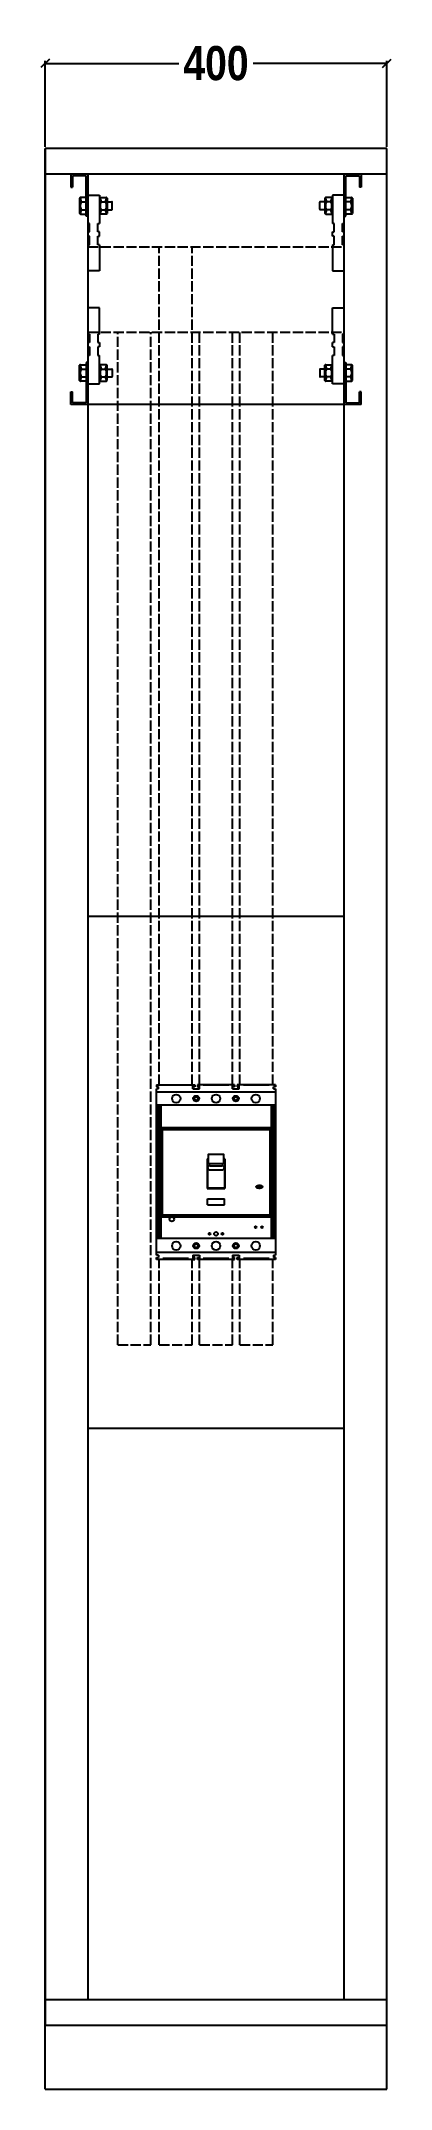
# Model space of a CAD drawing. Header units: millimetres. Extents: x -5 to 405, y -75 to 2326.
import ezdxf

# ---------------------------------------------------------------- set-up
doc = ezdxf.new("R2010")
doc.units = ezdxf.units.MM
doc.header["$MEASUREMENT"] = 0
doc.linetypes.add('ACAD_ISO02W100', pattern=[15, 12, -3])
doc.styles.add('ANB', font='ARIALNB.TTF')
doc.dimstyles.new('ARULLAIYA', dxfattribs={"dimtxt": 20, "dimasz": 10, "dimexe": 3, "dimexo": 2, "dimgap": 7, "dimtad": 0, "dimdec": 0, "dimzin": 0, "dimdsep": 46, "dimtxsty": 'ANB', "dimblk": 'OBLIQUE', "dimcen": 0.09, "dimadec": 0, "dimazin": 0, "dimtfac": 1, "dimtdec": 0, "dimtofl": 0, "dimtmove": 0, "dimatfit": 3, "dimldrblk": 'OBLIQUE', "dimfxl": 1, "dimtolj": 1, "dimtzin": 0, "dimarcsym": 1})

# ---------------------------------------------------------------- blocks, each defined once
blk = doc.blocks.new('_Oblique')
at = {"color": 0, "linetype": 'ByBlock', "lineweight": -2}
blk.add_line((-0.5, -0.5), (0.5, 0.5), dxfattribs=at)
blk = doc.blocks.new('*D1')
at = {"color": 0, "lineweight": -2, "transparency": 16777216}
for p, q in [((0, 2202), (0, 2303)), ((0, 2300), (156.3, 2300)), ((400, 2300), (243.7, 2300)), ((400, 2202), (400, 2303))]:
    blk.add_line(p, q, dxfattribs=at)
at = {"layer": 'Defpoints', "color": 0, "transparency": 16777216}
for p in [(400, 2300), (0, 2200), (400, 2200)]:
    blk.add_point(p, dxfattribs=at)
at = {"color": 0, "lineweight": -2, "transparency": 16777216, "xscale": 10, "yscale": 10, "zscale": 10, "rotation": 180}
blk.add_blockref('_Oblique', (0, 2300), dxfattribs=at)
at = {"color": 0, "lineweight": -2, "transparency": 16777216, "xscale": 10, "yscale": 10, "zscale": 10}
blk.add_blockref('_Oblique', (400, 2300), dxfattribs=at)
at = {"color": 0, "transparency": 16777216, "insert": (200, 2300), "char_height": 40, "attachment_point": 5, "style": 'ANB'}
blk.add_mtext('\\A1;400', dxfattribs=at)
blk = doc.blocks.new('*D2')
at = {"color": 0, "lineweight": -2, "transparency": 16777216}
for p, q in [((0, 2202), (0, 2303)), ((0, 2300), (156.3, 2300)), ((400, 2300), (243.7, 2300)), ((400, 2202), (400, 2303))]:
    blk.add_line(p, q, dxfattribs=at)
at = {"layer": 'Defpoints', "color": 0, "transparency": 16777216}
for p in [(400, 2300), (0, 2200), (400, 2200)]:
    blk.add_point(p, dxfattribs=at)
at = {"color": 0, "lineweight": -2, "transparency": 16777216, "xscale": 10, "yscale": 10, "zscale": 10, "rotation": 180}
blk.add_blockref('_Oblique', (0, 2300), dxfattribs=at)
at = {"color": 0, "lineweight": -2, "transparency": 16777216, "xscale": 10, "yscale": 10, "zscale": 10}
blk.add_blockref('_Oblique', (400, 2300), dxfattribs=at)
at = {"color": 0, "transparency": 16777216, "insert": (200, 2300), "char_height": 40, "attachment_point": 5, "style": 'ANB'}
blk.add_mtext('\\A1;400', dxfattribs=at)

msp = doc.modelspace()

# ---------------------------------------------------------------- hatches: boundary and pattern name
h = msp.add_hatch()
h.set_pattern_fill('ANSI31', color=256)
h.set_pattern_definition([(45, (-102394.07841, 19637.47218), (-0.08838834765, 0.08838834765), [])])
edge = h.paths.add_edge_path()
edge.add_line((250.8, 982.8), (249.8, 984.1))
edge.add_line((249.8, 984.1), (248.8, 981.8))
edge.add_ellipse((250.8, 982.8), major_axis=(3.15, 0), ratio=0.431137, start_angle=230.5474, end_angle=241.194)
edge.add_line((249.3, 981.6), (249.9, 983.1))
edge.add_line((249.9, 983.1), (250.8, 982))
edge.add_line((250.8, 982), (251.7, 983.1))
edge.add_line((251.7, 983.1), (252.3, 981.6))
edge.add_ellipse((250.8, 982.8), major_axis=(3.15, 0), ratio=0.431137, start_angle=298.806, end_angle=309.4526)
edge.add_line((252.8, 981.8), (251.8, 984.1))
edge.add_line((251.8, 984.1), (250.8, 982.8))

# ---------------------------------------------------------------- linework, layer by layer
for p, q in [((400, 2200), (0, 2200)), ((0, 2200), (0, 0)), ((400, 2200), (0, 2200)), ((0, 2200), (0, 0)), ((0, -75), (0, 2200)), ((400, -75), (400, 2200)), ((400, 2170), (0, 2170)), ((30, 2170), (30, 2155)), ((48, 2168), (32, 2168)), ((32, 2168), (32, 2155)), ((48, 2120.8), (48, 2168)), ((50, 2170), (50, 30)), ((50, 2170), (50, 30)), ((350, 30), (350, 2170)), ((352, 2120.8), (352, 2168)), ((352, 2168), (368, 2168)), ((368, 2168), (368, 2155)), ((370, 2170), (370, 2155)), ((30, 2155), (32, 2155)), ((41, 2142.5), (40.2, 2141.9)), ((40.2, 2141.9), (40.2, 2124)), ((40.9, 2142.2), (40.9, 2123.8)), ((48, 2142.7), (41.4, 2142.7)), ((42, 2137.6), (50, 2137.6)), ((50, 2145.6), (63.5, 2145.6)), ((63.5, 2145.6), (63.5, 2112.4)), ((64.3, 2142.5), (63.5, 2141.9)), ((63.5, 2137.6), (78, 2137.6)), ((64.2, 2142.2), (64.2, 2123.8)), ((64.7, 2142.7), (71.3, 2142.7)), ((71.7, 2142.5), (72.4, 2141.9)), ((71.8, 2142.2), (71.8, 2123.8)), ((72.4, 2141.9), (72.4, 2124)), ((336.5, 2137.6), (322, 2137.6)), ((328.3, 2142.5), (327.6, 2141.9)), ((327.6, 2141.9), (327.6, 2124)), ((328.2, 2142.2), (328.2, 2123.8)), ((335.3, 2142.7), (328.7, 2142.7)), ((335.7, 2142.5), (336.5, 2141.9)), ((335.8, 2142.2), (335.8, 2123.8)), ((336.5, 2145.6), (336.5, 2112.4)), ((350, 2145.6), (336.5, 2145.6)), ((358, 2137.6), (350, 2137.6)), ((352, 2142.7), (358.6, 2142.7)), ((359, 2142.5), (359.8, 2141.9)), ((359.1, 2142.2), (359.1, 2123.8)), ((359.8, 2141.9), (359.8, 2124)), ((370, 2155), (368, 2155)), ((41, 2123.4), (40.2, 2124)), ((41.4, 2123.3), (48, 2123.3)), ((42, 2128.4), (50, 2128.4)), ((50, 2120.8), (48, 2120.8)), ((63.5, 2128.4), (78, 2128.4)), ((64.3, 2123.4), (63.5, 2124)), ((71.3, 2123.3), (64.7, 2123.3)), ((71.7, 2123.4), (72.4, 2124)), ((78.5, 2128.9), (78.5, 2137.1)), ((321.5, 2128.9), (321.5, 2137.1)), ((336.5, 2128.4), (322, 2128.4)), ((328.3, 2123.4), (327.6, 2124)), ((328.7, 2123.3), (335.3, 2123.3)), ((335.7, 2123.4), (336.5, 2124)), ((358, 2128.4), (350, 2128.4)), ((350, 2120.8), (352, 2120.8)), ((358.6, 2123.3), (352, 2123.3)), ((359, 2123.4), (359.8, 2124)), ((52, 2112.4), (50, 2112.4)), ((50, 2102.4), (52, 2102.4)), ((52, 2097.4), (50, 2097.4)), ((52, 2102.4), (52, 2112.4)), ((52, 2087.4), (52, 2097.4)), ((61.5, 2102.4), (61.5, 2112.4)), ((61.5, 2112.4), (63.5, 2112.4)), ((63.5, 2102.4), (61.5, 2102.4)), ((61.5, 2087.4), (61.5, 2097.4)), ((61.5, 2097.4), (63.5, 2097.4)), ((63.5, 2097.4), (63.5, 2102.4)), ((338.5, 2112.4), (336.5, 2112.4)), ((336.5, 2097.4), (336.5, 2102.4)), ((336.5, 2102.4), (338.5, 2102.4)), ((338.5, 2097.4), (336.5, 2097.4)), ((338.5, 2102.4), (338.5, 2112.4)), ((338.5, 2087.4), (338.5, 2097.4)), ((348, 2102.4), (348, 2112.4)), ((348, 2112.4), (350, 2112.4)), ((350, 2102.4), (348, 2102.4)), ((348, 2087.4), (348, 2097.4)), ((348, 2097.4), (350, 2097.4)), ((50, 2087.4), (52, 2087.4)), ((63.5, 2087.4), (61.5, 2087.4)), ((63.5, 2087.4), (63.5, 2056.7)), ((336.5, 2087.4), (336.5, 2056.7)), ((336.5, 2087.4), (338.5, 2087.4)), ((350, 2087.4), (348, 2087.4)), ((63.5, 2056.7), (50, 2056.7)), ((336.5, 2056.7), (350, 2056.7)), ((63.5, 2013.3), (50, 2013.3)), ((63.5, 1982.6), (63.5, 2013.3)), ((336.5, 1982.6), (336.5, 2013.3)), ((336.5, 2013.3), (350, 2013.3)), ((50, 1982.6), (52, 1982.6)), ((52, 1972.6), (50, 1972.6)), ((52, 1982.6), (52, 1972.6)), ((63.5, 1982.6), (61.5, 1982.6)), ((61.5, 1982.6), (61.5, 1972.6)), ((61.5, 1972.6), (63.5, 1972.6)), ((63.5, 1972.6), (63.5, 1967.6)), ((336.5, 1982.6), (338.5, 1982.6)), ((336.5, 1967.6), (336.5, 1972.6)), ((338.5, 1972.6), (336.5, 1972.6)), ((338.5, 1982.6), (338.5, 1972.6)), ((350, 1982.6), (348, 1982.6)), ((348, 1982.6), (348, 1972.6)), ((348, 1972.6), (350, 1972.6)), ((41, 1946.6), (40.2, 1946)), ((40.2, 1928.1), (40.2, 1946)), ((40.9, 1927.8), (40.9, 1946.2)), ((41.4, 1946.7), (48, 1946.7)), ((48, 1949.2), (48, 1902)), ((50, 1949.2), (48, 1949.2)), ((50, 1967.6), (52, 1967.6)), ((52, 1957.6), (50, 1957.6)), ((52, 1967.6), (52, 1957.6)), ((63.5, 1967.6), (61.5, 1967.6)), ((61.5, 1967.6), (61.5, 1957.6)), ((61.5, 1957.6), (63.5, 1957.6)), ((63.5, 1924.4), (63.5, 1957.6)), ((64.3, 1946.6), (63.5, 1946)), ((64.2, 1927.8), (64.2, 1946.2)), ((71.3, 1946.7), (64.7, 1946.7)), ((71.7, 1946.6), (72.4, 1946)), ((71.8, 1927.8), (71.8, 1946.2)), ((72.4, 1928.1), (72.4, 1946)), ((328.3, 1946.6), (327.6, 1946)), ((327.6, 1928.1), (327.6, 1946)), ((328.2, 1927.8), (328.2, 1946.2)), ((328.7, 1946.7), (335.3, 1946.7)), ((335.7, 1946.6), (336.5, 1946)), ((335.8, 1927.8), (335.8, 1946.2)), ((336.5, 1967.6), (338.5, 1967.6)), ((336.5, 1924.4), (336.5, 1957.6)), ((338.5, 1957.6), (336.5, 1957.6)), ((338.5, 1967.6), (338.5, 1957.6)), ((350, 1967.6), (348, 1967.6)), ((348, 1967.6), (348, 1957.6)), ((348, 1957.6), (350, 1957.6)), ((350, 1949.2), (352, 1949.2)), ((352, 1949.2), (352, 1902)), ((358.6, 1946.7), (352, 1946.7)), ((359, 1946.6), (359.8, 1946)), ((359.1, 1927.8), (359.1, 1946.2)), ((359.8, 1928.1), (359.8, 1946)), ((41, 1927.5), (40.2, 1928.1)), ((48, 1927.3), (41.4, 1927.3)), ((42, 1941.6), (50, 1941.6)), ((42, 1932.4), (50, 1932.4)), ((50, 1924.4), (63.5, 1924.4)), ((63.5, 1941.6), (78, 1941.6)), ((63.5, 1932.4), (78, 1932.4)), ((64.3, 1927.5), (63.5, 1928.1)), ((64.7, 1927.3), (71.3, 1927.3)), ((71.7, 1927.5), (72.4, 1928.1)), ((78.5, 1941.1), (78.5, 1932.9)), ((321.5, 1941.1), (321.5, 1932.9)), ((336.5, 1941.6), (322, 1941.6)), ((336.5, 1932.4), (322, 1932.4)), ((328.3, 1927.5), (327.6, 1928.1)), ((335.3, 1927.3), (328.7, 1927.3)), ((335.7, 1927.5), (336.5, 1928.1)), ((350, 1924.4), (336.5, 1924.4)), ((358, 1941.6), (350, 1941.6)), ((358, 1932.4), (350, 1932.4)), ((352, 1927.3), (358.6, 1927.3)), ((359, 1927.5), (359.8, 1928.1)), ((30, 1900), (30, 1915)), ((30, 1915), (32, 1915)), ((50, 1900), (30, 1900)), ((32, 1902), (32, 1915)), ((48, 1902), (32, 1902)), ((350, 1900), (50, 1900)), ((370, 1900), (350, 1900)), ((352, 1902), (368, 1902)), ((368, 1902), (368, 1915)), ((370, 1915), (368, 1915)), ((370, 1900), (370, 1915)), ((50, 1300), (350, 1300)), ((130.3, 1102.5), (175.2, 1102.5)), ((130.3, 1102.5), (130.3, 1100)), ((130.3, 1100), (132.8, 1100)), ((130.3, 902.5), (130.3, 1097.5)), ((132.8, 1097.5), (130.3, 1097.5)), ((130.3, 1094), (269.8, 1094)), ((132.8, 1097.5), (132.8, 1100)), ((137.8, 1102.5), (167.8, 1102.5)), ((172.8, 1097.5), (172.8, 1102.5)), ((175.2, 1100), (172.8, 1100)), ((172.8, 1097.5), (180.8, 1097.5)), ((175.2, 1102.5), (175.2, 1100)), ((221.8, 1102.5), (178.2, 1102.5)), ((178.2, 1102.5), (178.2, 1100)), ((178.2, 1100), (180.8, 1100)), ((180.8, 1097.5), (180.8, 1102.5)), ((185, 1102.5), (215, 1102.5)), ((219.3, 1097.5), (219.3, 1102.5)), ((221.8, 1100), (219.3, 1100)), ((219.3, 1097.5), (227.3, 1097.5)), ((221.8, 1102.5), (221.8, 1100)), ((269.8, 1102.5), (224.8, 1102.5)), ((224.8, 1102.5), (224.8, 1100)), ((224.8, 1100), (227.3, 1100)), ((227.3, 1097.5), (227.3, 1102.5)), ((232.2, 1102.5), (262.2, 1102.5)), ((267.2, 1097.5), (267.2, 1100)), ((269.8, 1100), (267.2, 1100)), ((267.2, 1097.5), (269.8, 1097.5)), ((269.8, 1102.5), (269.8, 1100)), ((269.8, 1097.5), (269.8, 902.5)), ((130.3, 1078.8), (269.8, 1078.8)), ((131.9, 1078.8), (131.9, 922.7)), ((133.7, 1078.8), (133.7, 922.7)), ((135.4, 1078.8), (135.4, 922.7)), ((264.6, 1078.8), (264.6, 922.7)), ((266.3, 1078.8), (266.3, 922.7)), ((268.1, 1078.8), (268.1, 922.7)), ((130.3, 1052.5), (269.8, 1052.5)), ((137.1, 1050), (262.9, 1050)), ((137.1, 1052.5), (137.1, 947.5)), ((262.9, 1052.5), (262.9, 947.5)), ((189.5, 1015.5), (189.5, 981)), ((189.5, 1015.5), (190.8, 1015.5)), ((190, 1015.5), (190, 981.5)), ((210.5, 1015.5), (209.2, 1015.5)), ((210, 1015.5), (210, 981.5)), ((210.5, 1015.5), (210.5, 981)), ((193, 1007.4), (207, 1007.4)), ((193, 1002.7), (207, 1002.7)), ((189.5, 981.5), (210.5, 981.5)), ((189.5, 981), (210.5, 981)), ((190, 968.8), (210, 968.8)), ((190, 961.5), (190, 968.8)), ((190, 961.5), (210, 961.5)), ((210, 961.5), (210, 968.8)), ((248.8, 981.8), (249.8, 984.1)), ((249.3, 981.6), (249.9, 983.1)), ((249.8, 984.1), (250.8, 982.8)), ((249.9, 983.1), (250.8, 982)), ((250.8, 982.8), (251.8, 984.1)), ((250.8, 982), (251.7, 983.1)), ((251.7, 983.1), (252.3, 981.6)), ((251.8, 984.1), (252.8, 981.8)), ((130.3, 947.5), (269.8, 947.5)), ((137.1, 950), (262.9, 950)), ((130.3, 922.7), (269.8, 922.7)), ((130.3, 906), (269.8, 906)), ((132.8, 902.5), (130.3, 902.5)), ((130.3, 897.5), (130.3, 900)), ((130.3, 897.5), (130.3, 900)), ((130.3, 900), (132.8, 900)), ((175.2, 897.5), (130.3, 897.5)), ((132.8, 902.5), (132.8, 900)), ((137.8, 899), (167.8, 899)), ((172.8, 902.5), (172.8, 897.5)), ((172.8, 902.5), (180.8, 902.5)), ((175.2, 900), (172.8, 900)), ((172.8, 897.5), (175.2, 897.5)), ((175.2, 897.5), (175.2, 900)), ((221.8, 897.5), (178.2, 897.5)), ((178.2, 897.5), (178.2, 900)), ((178.2, 900), (180.8, 900)), ((180.8, 897.5), (178.2, 897.5)), ((180.8, 902.5), (180.8, 897.5)), ((185, 899), (215, 899)), ((219.3, 902.5), (219.3, 897.5)), ((219.3, 902.5), (227.3, 902.5)), ((221.8, 900), (219.3, 900)), ((219.3, 897.5), (221.8, 897.5)), ((221.8, 897.5), (221.8, 900)), ((224.8, 897.5), (224.8, 900)), ((224.8, 900), (227.3, 900)), ((269.8, 897.5), (224.8, 897.5)), ((227.3, 897.5), (224.8, 897.5)), ((227.3, 902.5), (227.3, 897.5)), ((232.2, 899), (262.2, 899)), ((267.2, 902.5), (267.2, 900)), ((267.2, 902.5), (269.8, 902.5)), ((269.8, 900), (267.2, 900)), ((269.8, 900), (269.8, 897.5)), ((269.8, 897.5), (269.8, 900)), ((50, 700), (350, 700)), ((0, 30), (400, 30)), ((0, 0), (400, 0)), ((0, -75), (400, -75))]:
    msp.add_line(p, q)
at = {"color": 3, "linetype": 'ACAD_ISO02W100'}
for p, q in [((50, 2085), (350, 2085)), ((133.5, 1102.5), (133.5, 2085)), ((172, 1102.5), (172, 2085)), ((50, 1985), (350, 1985)), ((85, 797.5), (85, 1985)), ((123.5, 797.5), (123.5, 1985)), ((180.8, 1102.5), (180.8, 1985)), ((219.3, 1102.5), (219.3, 1985)), ((228, 1102.5), (228, 1985)), ((266.5, 1102.5), (266.5, 1985)), ((133.5, 797.5), (133.5, 897.5)), ((172, 797.5), (172, 897.5)), ((180.8, 797.5), (180.8, 897.5)), ((219.3, 797.5), (219.3, 897.5)), ((228, 797.5), (228, 897.5)), ((266.5, 797.5), (266.5, 897.5)), ((85, 797.5), (123.5, 797.5)), ((133.5, 797.5), (172, 797.5)), ((180.8, 797.5), (219.3, 797.5)), ((228, 797.5), (266.5, 797.5))]:
    msp.add_line(p, q, dxfattribs=at)
msp.add_lwpolyline([(190.8, 1010), (209.2, 1010), (209.2, 1020.7), (190.8, 1020.7)], close=True)
for centre, radius in [((153.5, 1086.2), 5), ((176.8, 1086.2), 3.4), ((176.8, 1086.2), 2.11), ((200, 1086.2), 5), ((223.3, 1086.2), 3.4), ((223.3, 1086.2), 2.11), ((246.5, 1086.2), 5), ((148.3, 944.9), 2.64), ((153.5, 913.7), 5), ((176.8, 913.7), 3.4), ((176.8, 913.7), 2.11), ((192.5, 927.7), 1), ((200, 913.7), 5), ((200, 927.7), 2.2), ((207.5, 927.7), 1), ((223.3, 913.7), 3.4), ((223.3, 913.7), 2.11), ((246.5, 913.7), 5), ((246.4, 935.5), 1), ((253.9, 935.5), 1)]:
    msp.add_circle(centre, radius)
for centre, radius, start, end in [((41.4, 2142.2), 0.5, 90, 180), ((63.8, 2145.1), 23, 186.9505, 199.1544), ((50.7, 2133), 9.85, 152.128, 207.872), ((64.7, 2142.2), 0.5, 90, 180), ((87.1, 2145.1), 23, 186.9505, 199.1544), ((74, 2133), 9.85, 152.128, 207.872), ((48.9, 2145.1), 23, 340.8456, 353.0495), ((62, 2133), 9.85, 332.128, 27.872), ((71.3, 2142.2), 0.5, 0, 90), ((78, 2137.1), 0.5, 0, 90), ((322, 2137.1), 0.5, 90, 180), ((328.7, 2142.2), 0.5, 90, 180), ((351.1, 2145.1), 23, 186.9505, 199.1544), ((338, 2133), 9.85, 152.128, 207.872), ((312.9, 2145.1), 23, 340.8456, 353.0495), ((326, 2133), 9.85, 332.128, 27.872), ((335.3, 2142.2), 0.5, 0, 90), ((336.2, 2145.1), 23, 340.8456, 353.0495), ((349.3, 2133), 9.85, 332.128, 27.872), ((358.6, 2142.2), 0.5, 0, 90), ((63.8, 2120.8), 23, 160.8456, 173.0495), ((41.4, 2123.8), 0.5, 180, 270), ((87.1, 2120.8), 23, 160.8456, 173.0495), ((64.7, 2123.8), 0.5, 180, 270), ((48.9, 2120.8), 23, 6.9505, 19.1544), ((71.3, 2123.8), 0.5, 270, 0), ((78, 2128.9), 0.5, 270, 0), ((322, 2128.9), 0.5, 180, 270), ((351.1, 2120.8), 23, 160.8456, 173.0495), ((328.7, 2123.8), 0.5, 180, 270), ((312.9, 2120.8), 23, 6.9505, 19.1544), ((335.3, 2123.8), 0.5, 270, 0), ((336.2, 2120.8), 23, 6.9505, 19.1544), ((358.6, 2123.8), 0.5, 270, 0), ((41.4, 1946.2), 0.5, 90, 180), ((63.8, 1949.2), 23, 186.9505, 199.1544), ((64.7, 1946.2), 0.5, 90, 180), ((87.1, 1949.2), 23, 186.9505, 199.1544), ((48.9, 1949.2), 23, 340.8456, 353.0495), ((71.3, 1946.2), 0.5, 0, 90), ((328.7, 1946.2), 0.5, 90, 180), ((351.1, 1949.2), 23, 186.9505, 199.1544), ((312.9, 1949.2), 23, 340.8456, 353.0495), ((335.3, 1946.2), 0.5, 0, 90), ((336.2, 1949.2), 23, 340.8456, 353.0495), ((358.6, 1946.2), 0.5, 0, 90), ((50.7, 1937), 9.85, 152.128, 207.872), ((63.8, 1924.9), 23, 160.8456, 173.0495), ((41.4, 1927.8), 0.5, 180, 270), ((74, 1937), 9.85, 152.128, 207.872), ((87.1, 1924.9), 23, 160.8456, 173.0495), ((64.7, 1927.8), 0.5, 180, 270), ((62, 1937), 9.85, 332.128, 27.872), ((48.9, 1924.9), 23, 6.9505, 19.1544), ((71.3, 1927.8), 0.5, 270, 0), ((78, 1941.1), 0.5, 0, 90), ((78, 1932.9), 0.5, 270, 0), ((322, 1941.1), 0.5, 90, 180), ((322, 1932.9), 0.5, 180, 270), ((338, 1937), 9.85, 152.128, 207.872), ((351.1, 1924.9), 23, 160.8456, 173.0495), ((328.7, 1927.8), 0.5, 180, 270), ((326, 1937), 9.85, 332.128, 27.872), ((312.9, 1924.9), 23, 6.9505, 19.1544), ((335.3, 1927.8), 0.5, 270, 0), ((349.3, 1937), 9.85, 332.128, 27.872), ((336.2, 1924.9), 23, 6.9505, 19.1544), ((358.6, 1927.8), 0.5, 270, 0), ((193, 1004.4), 3, 90, 167.7824), ((193, 1005.7), 3, 192.2176, 270), ((207, 1004.4), 3, 12.2176, 90), ((207, 1005.7), 3, 270, 347.7824)]:
    msp.add_arc(centre, radius, start, end)
msp.add_ellipse((250.8, 982.8), major_axis=(3.15, 0), ratio=0.431137)
msp.add_open_spline([(254.5, 982.8), (254.5, 983), (254.4, 983.2), (254.3, 983.5), (254.2, 983.6), (254, 983.8), (253.9, 983.9), (253.4, 984.2), (253, 984.4), (252.1, 984.6), (251.5, 984.7), (250.4, 984.7), (249.7, 984.6), (248.7, 984.4), (248.3, 984.2), (247.8, 983.9), (247.6, 983.8), (247.3, 983.4), (247.2, 983.3), (247.2, 982.9), (247.2, 982.7), (247.3, 982.4), (247.3, 982.2), (247.6, 981.9), (247.7, 981.8), (248.2, 981.5), (248.5, 981.3), (249.4, 981.1), (249.9, 981), (251, 981), (251.8, 981), (252.8, 981.2), (253.2, 981.4), (253.8, 981.7), (254, 981.9), (254.3, 982.2), (254.4, 982.4), (254.4, 982.6), (254.5, 982.7), (254.5, 982.8)], degree=3, knots=[0, 0, 0, 0, 0.19507, 0.19507, 0.390139, 0.390139, 0.585209, 0.585209, 1.045896, 1.045896, 1.506584, 1.506584, 2.09205, 2.09205, 2.521533, 2.521533, 2.813293, 2.813293, 3.035268, 3.035268, 3.257242, 3.257242, 3.479217, 3.479217, 3.701192, 3.701192, 4.138479, 4.138479, 4.575767, 4.575767, 5.198557, 5.198557, 5.633912, 5.633912, 5.936503, 5.936503, 6.161074, 6.161074, 6.283185, 6.283185, 6.283185, 6.283185])

# ---------------------------------------------------------------- dimensions: what is measured, and where the dimension line sits
at = {"color": 30, "transparency": 33554687}
for picture in ['*D1', '*D2']:
    dim = msp.add_linear_dim(base=(400, 2300), p1=(0, 2200), p2=(400, 2200), dimstyle='ARULLAIYA', override={"dimtxt": 40}, dxfattribs=at)
    dim.commit()
    dim.dimension.update_dxf_attribs({"geometry": picture, "text_midpoint": (200, 2300)})

doc.saveas('drawing.dxf')
